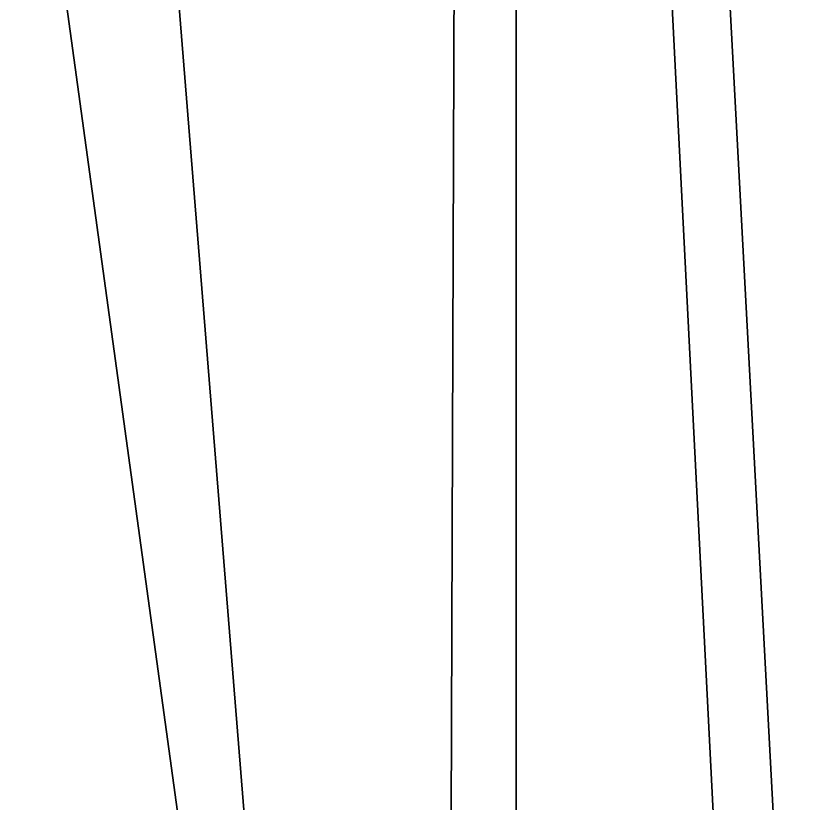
# Model space of a CAD drawing. Header units: centimetres. Extents: x -515 to 515, y -402 to 402.
# Drawn here: x -316.99 to -301.11, y 245.47 to 261.02 of the extents above; entities that cross this region are included whole.
import ezdxf

# ---------------------------------------------------------------- set-up
doc = ezdxf.new("R2010")
doc.units = ezdxf.units.CM
doc.layers.add('fabric', color=7, linetype='Continuous', true_color=0x1c59b1)

msp = doc.modelspace()

# ---------------------------------------------------------------- meshes
at = {"layer": 'fabric', "color": 213, "true_color": 0xe158c7}
mesh = msp.add_polyface(dxfattribs=at)
corners = [(-299.455, 388.415, 39.395), (-299.454, 340.315, 39.395), (-307.125, 340.328, 45.648), (-326.865, 388.415, 53.734), (-326.864, 340.315, 53.734), (-352.728, 340.286, 62.6), (-307.126, 388.429, 45.647), (-378.771, 388.337, 71.236), (-378.771, 340.247, 71.191), (-404.903, 340.226, 79.613), (-404.903, 388.313, 79.681), (-352.728, 388.381, 62.611), (-456.305, 340.286, 95.11), (-456.305, 196.67, 95.114), (-479.85, 196.687, 99.858), (-431.035, 196.648, 87.985), (-431.035, 340.248, 87.975), (-404.903, 196.636, 79.629), (-431.035, 388.337, 88.02), (-456.305, 388.381, 95.121), (-335.783, 196.684, -379.517), (-335.564, 340.31, -379.516), (-354.903, 340.284, -378.546), (-354.958, 196.669, -378.549), (-320.553, 196.693, -380.655), (-320.152, 340.326, -380.653), (-335.492, 388.408, -379.516), (-320.019, 388.427, -380.653), (-378.771, 196.648, -378.383), (-378.771, 340.247, -378.373), (-404.903, 340.226, -378.449), (-404.903, 196.636, -378.464), (-378.771, 388.337, -378.416), (-404.903, 388.312, -378.513), (-354.885, 388.379, -378.557), (-472.618, 388.414, -379.82), (-472.619, 340.315, -379.82), (-454.497, 340.286, -378.444), (-431.035, 388.337, -378.273), (-431.035, 340.247, -378.23), (-454.497, 388.381, -378.455), (-308.576, 196.698, -381.332), (-308.064, 340.335, -381.33), (-300.762, 196.697, -379.792), (-300.266, 340.333, -379.79), (-307.893, 388.437, -381.33), (-300.377, 388.386, -171.774), (-299.752, 340.29, -171.602), (-300.657, 340.29, -149.966), (-301.149, 388.386, -149.766), (-300.556, 340.29, -125.334), (-299.453, 196.687, 39.396), (-307.123, 196.694, 45.649), (-326.863, 196.687, 53.735), (-352.728, 196.67, 62.603), (-378.771, 196.648, 71.201), (-472.62, 196.687, -379.821), (-454.498, 196.67, -378.447), (-431.035, 196.648, -378.24)]
mesh.append_faces([[corners[k] for k in face] for face in [(0, 1, 2), (3, 4, 5), (6, 2, 4), (7, 8, 9), (9, 10, 7), (11, 5, 8), (12, 13, 14), (15, 16, 9), (9, 17, 15), (16, 15, 13), (13, 12, 16), (18, 10, 9), (9, 16, 18), (16, 12, 19), (20, 21, 22), (22, 23, 20), (21, 20, 24), (24, 25, 21), (22, 21, 26), (21, 25, 27), (28, 29, 30), (30, 31, 28), (29, 28, 23), (23, 22, 29), (32, 33, 30), (30, 29, 32), (34, 32, 29), (29, 22, 34), (35, 36, 37), (38, 39, 30), (30, 33, 38), (39, 38, 40), (40, 37, 39), (41, 42, 25), (25, 24, 41), (42, 41, 43), (43, 44, 42), (27, 25, 42), (45, 42, 44), (46, 47, 48), (49, 48, 50), (51, 52, 2), (2, 1, 51), (53, 54, 5), (5, 4, 53), (52, 53, 4), (4, 2, 52), (55, 17, 9), (9, 8, 55), (54, 55, 8), (8, 5, 54), (56, 57, 37), (37, 36, 56), (58, 31, 30), (30, 39, 58), (57, 58, 39), (39, 37, 57)]], dxfattribs={"vtx2": -1, "color": 213})

doc.saveas('drawing.dxf')
